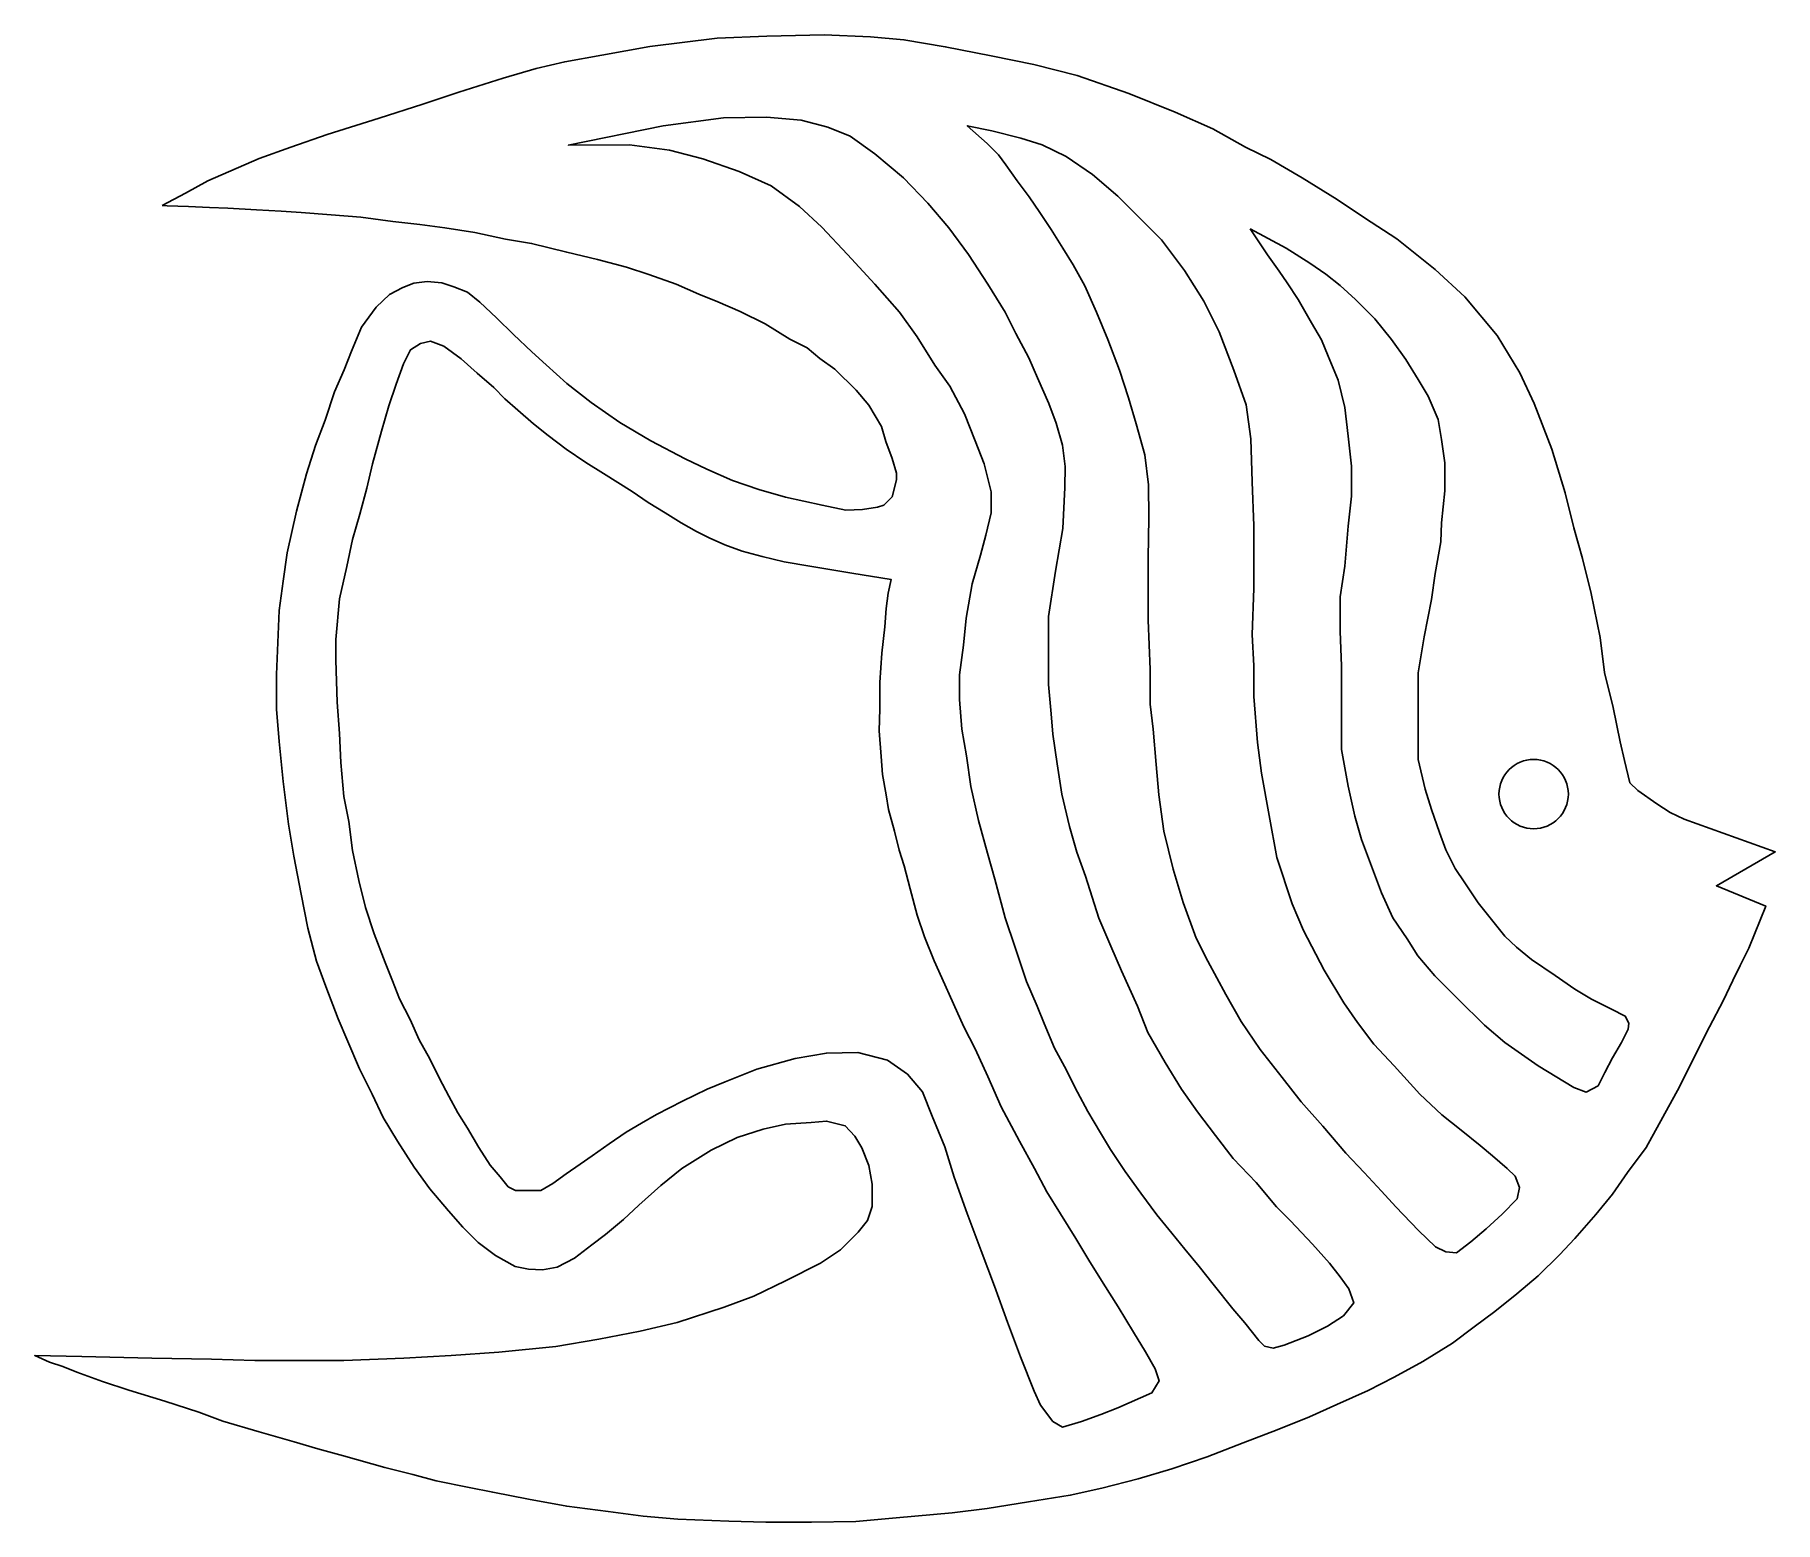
# Model space of a CAD drawing. Extents: x 0.01 to 7.84, y 0 to 6.69.
import ezdxf

# ---------------------------------------------------------------- set-up
doc = ezdxf.new("R2010")
doc.units = 0
doc.header["$LTSCALE"] = 0.000394
doc.layers.add('1', color=7, linetype='CONTINUOUS')
doc.layers.add('2', color=7, linetype='CONTINUOUS')

msp = doc.modelspace()

# ---------------------------------------------------------------- linework, layer by layer
at = {"layer": '1', "color": 1, "linetype": 'BYBLOCK'}
for points in [[(2.8408, 6.2851), (3.1118, 6.3207), (3.3062, 6.3235), (3.4623, 6.3098), (3.5812, 6.2792), (3.6818, 6.2382), (3.7939, 6.1587), (3.922, 6.0498), (4.0317, 5.9368), (4.1268, 5.8258), (4.2147, 5.7054), (4.3011, 5.5722), (4.3804, 5.4454), (4.428, 5.3503), (4.4858, 5.2405), (4.5251, 5.1496), (4.5767, 5.0342), (4.6086, 4.9458), (4.6381, 4.8476), (4.6503, 4.7518), (4.6479, 4.656), (4.6389, 4.4721), (4.607, 4.2805), (4.575, 4.0761), (4.575, 3.9037), (4.575, 3.7696), (4.5865, 3.6382), (4.5942, 3.5461), (4.6133, 3.412), (4.6343, 3.2765), (4.6689, 3.1313), (4.7024, 3.0156), (4.7411, 2.9076), (4.8019, 2.7175), (4.856, 2.5919), (4.9035, 2.481), (4.9755, 2.3222), (5.0219, 2.2037), (5.1001, 2.0682), (5.1731, 1.9483), (5.2448, 1.8454), (5.3269, 1.7392), (5.4062, 1.6368), (5.5087, 1.5278), (5.601, 1.4189), (5.6645, 1.3554), (5.7631, 1.2502), (5.8388, 1.1652), (5.8874, 1.1036), (5.9262, 1.0499), (5.9485, 0.9857), (5.9022, 0.9274), (5.8306, 0.8811), (5.7432, 0.8382), (5.6358, 0.7952), (5.5852, 0.783), (5.5468, 0.7906), (5.5218, 0.8165), (5.4584, 0.8957), (5.4042, 0.9594), (5.3157, 1.0701), (5.2523, 1.1494), (5.1889, 1.2286), (5.1297, 1.3004), (5.0626, 1.3824), (4.991, 1.4797), (4.9194, 1.5774), (4.8544, 1.6765), (4.8084, 1.7518), (4.7519, 1.8483), (4.7057, 1.9342), (4.6462, 2.0499), (4.6023, 2.1322), (4.5548, 2.2432), (4.5231, 2.3224), (4.4755, 2.4334), (4.4245, 2.586), (4.3804, 2.7188), (4.3328, 2.8931), (4.2997, 3.0099), (4.26, 3.1574), (4.226, 3.3105), (4.206, 3.448), (4.1849, 3.5692), (4.1743, 3.7016), (4.1743, 3.8126), (4.1917, 3.9467), (4.2045, 4.0689), (4.2317, 4.2236), (4.2694, 4.3516), (4.293, 4.4414), (4.317, 4.5418), (4.317, 4.6369), (4.2853, 4.7637), (4.2451, 4.8672), (4.1975, 4.9889), (4.1305, 5.1134), (4.0634, 5.2076), (3.9841, 5.3344), (3.9048, 5.4454), (3.7939, 5.5722), (3.6706, 5.7057), (3.5552, 5.8286), (3.4546, 5.9217), (3.3265, 6.015), (3.1835, 6.0794), (3.0189, 6.1366), (2.8687, 6.1747), (2.6899, 6.1986), (2.4137, 6.1975)], [(4.3193, 6.2617), (4.4503, 6.2296), (4.5466, 6.1994), (4.6549, 6.1463), (4.773, 6.0648), (4.8869, 5.9678), (4.9975, 5.8576), (5.0839, 5.7712), (5.1875, 5.633), (5.2739, 5.4949), (5.343, 5.3567), (5.4092, 5.1843), (5.4639, 5.0285), (5.4848, 4.875), (5.4917, 4.6826), (5.4986, 4.4833), (5.4986, 4.2015), (5.4917, 3.9953), (5.4989, 3.854), (5.4984, 3.7158), (5.5157, 3.5086), (5.533, 3.3704), (5.5675, 3.1804), (5.6021, 2.9904), (5.6711, 2.7831), (5.723, 2.6622), (5.815, 2.4831), (5.904, 2.337), (5.9648, 2.2477), (6.0389, 2.1501), (6.1308, 2.0525), (6.2456, 1.9262), (6.3448, 1.8332), (6.4311, 1.7641), (6.5175, 1.695), (6.5728, 1.6478), (6.6384, 1.5914), (6.6741, 1.5562), (6.6937, 1.5051), (6.6833, 1.4549), (6.6164, 1.3859), (6.5437, 1.3197), (6.4749, 1.2614), (6.4107, 1.2116), (6.3622, 1.2155), (6.3164, 1.2391), (6.2399, 1.3119), (6.1375, 1.4186), (6.0727, 1.4893), (5.9956, 1.5737), (5.913, 1.6604), (5.8093, 1.7814), (5.7117, 1.8918), (5.6256, 2.0009), (5.528, 2.1272), (5.4418, 2.2535), (5.3729, 2.3741), (5.2912, 2.5241), (5.2393, 2.6277), (5.1803, 2.7888), (5.1357, 2.9386), (5.0935, 3.1094), (5.0711, 3.2727), (5.059, 3.41), (5.0452, 3.5688), (5.0321, 3.6813), (5.0321, 3.8367), (5.0226, 4.0598), (5.0226, 4.2011), (5.0226, 4.3384), (5.0267, 4.52), (5.0244, 4.6688), (5.0085, 4.8037), (4.9694, 4.9437), (4.935, 5.0606), (4.8939, 5.184), (4.8421, 5.3221), (4.7907, 5.4455), (4.7384, 5.564), (4.6852, 5.6589), (4.6395, 5.7341), (4.5867, 5.818), (4.5362, 5.8938), (4.4882, 5.9645), (4.4333, 6.0365), (4.3821, 6.1084), (4.3493, 6.1538), (4.2991, 6.2056), (4.2088, 6.285)], [(4.8868, 0.5138), (4.8097, 0.483), (4.7239, 0.4521), (4.6385, 0.4267), (4.5947, 0.4526), (4.5389, 0.5251), (4.5109, 0.5893), (4.4495, 0.7429), (4.3909, 0.8992), (4.3323, 1.0611), (4.272, 1.2197), (4.2088, 1.3884), (4.1508, 1.5518), (4.1086, 1.6889), (4.0506, 1.8259), (4.0084, 1.9366), (3.9399, 2.0157), (3.8503, 2.079), (3.7174, 2.1125), (3.5757, 2.1109), (3.4341, 2.0864), (3.2616, 2.0376), (3.12, 1.9806), (3.0386, 1.9481), (2.928, 1.8943), (2.8107, 1.8341), (2.7427, 1.7952), (2.6737, 1.7542), (2.5983, 1.7025), (2.5207, 1.6486), (2.4668, 1.6098), (2.4043, 1.5667), (2.344, 1.5236), (2.2898, 1.4923), (2.2409, 1.4923), (2.1758, 1.4923), (2.1433, 1.5086), (2.1069, 1.5538), (2.0619, 1.6062), (2.0109, 1.6855), (1.9596, 1.7719), (1.9175, 1.8421), (1.877, 1.9165), (1.834, 1.9969), (1.7908, 2.0853), (1.7432, 2.1709), (1.703, 2.2613), (1.6549, 2.355), (1.6224, 2.4364), (1.5898, 2.5178), (1.541, 2.648), (1.501, 2.7653), (1.4712, 2.8875), (1.4433, 3.0224), (1.427, 3.1526), (1.4045, 3.2663), (1.3902, 3.419), (1.3848, 3.5489), (1.3739, 3.6895), (1.3685, 3.8789), (1.3674, 3.972), (1.3848, 4.1549), (1.4172, 4.301), (1.4433, 4.4223), (1.4759, 4.5363), (1.5071, 4.6537), (1.5334, 4.7627), (1.5735, 4.9107), (1.6061, 5.0246), (1.6387, 5.1223), (1.6726, 5.2139), (1.7043, 5.2763), (1.749, 5.305), (1.7937, 5.3146), (1.8544, 5.2922), (1.9317, 5.2362), (2.0044, 5.171), (2.0782, 5.106), (2.1289, 5.0561), (2.1863, 5.005), (2.2572, 4.9432), (2.323, 4.8905), (2.4037, 4.8293), (2.4931, 4.7692), (2.5717, 4.719), (2.6372, 4.6794), (2.7012, 4.6389), (2.7731, 4.5895), (2.8492, 4.5422), (2.9224, 4.4977), (2.9903, 4.4585), (3.0478, 4.4298), (3.1184, 4.3984), (3.1968, 4.3697), (3.2857, 4.3461), (3.385, 4.3226), (3.5011, 4.3019), (3.5819, 4.2884), (3.6898, 4.2704), (3.8667, 4.2426), (3.8539, 4.1815), (3.8438, 4.1112), (3.8384, 4.0301), (3.8249, 3.9113), (3.8153, 3.7794), (3.8153, 3.6604), (3.8121, 3.5607), (3.8222, 3.4456), (3.8276, 3.3645), (3.8438, 3.2725), (3.8547, 3.2075), (3.8817, 3.1101), (3.9034, 3.0235), (3.925, 2.9532), (3.9521, 2.8504), (3.9845, 2.7313), (4.017, 2.6339), (4.0603, 2.5257), (4.0946, 2.4492), (4.1475, 2.3318), (4.1944, 2.2291), (4.2443, 2.1293), (4.3015, 2.0054), (4.3625, 1.8682), (4.4438, 1.7146), (4.5118, 1.591), (4.5674, 1.4859), (4.6292, 1.387), (4.6972, 1.2758), (4.7566, 1.1783), (4.8208, 1.075), (4.8878, 0.969), (4.9576, 0.8545), (5.0106, 0.7652), (5.0553, 0.6898), (5.0724, 0.6353), (5.0401, 0.5812)]]:
    msp.add_lwpolyline(points, close=True, dxfattribs=at)
msp.add_lwpolyline([(5.483, 5.8202), (5.645, 5.7339), (5.7512, 5.6671), (5.8227, 5.617), (5.8878, 5.5652), (5.956, 5.5032), (6.0428, 5.4164), (6.1177, 5.3223), (6.1829, 5.2328), (6.2377, 5.1423), (6.2827, 5.0673), (6.3277, 4.9623), (6.3427, 4.8723), (6.3577, 4.7673), (6.3589, 4.6416), (6.3427, 4.4974), (6.3403, 4.4123), (6.3155, 4.2698), (6.2977, 4.1524), (6.2659, 3.9846), (6.2377, 3.8225), (6.2377, 3.6725), (6.2377, 3.5675), (6.2377, 3.4325), (6.2705, 3.2985), (6.2977, 3.2075), (6.3344, 3.1035), (6.363, 3.0261), (6.405, 2.9421), (6.4477, 2.8776), (6.5077, 2.7876), (6.5677, 2.7126), (6.6277, 2.6376), (6.681, 2.5867), (6.7477, 2.5326), (6.8553, 2.4593), (6.9426, 2.3977), (7.0176, 2.3527), (7.1076, 2.3077), (7.1701, 2.2771), (7.1856, 2.2448), (7.1826, 2.2177), (7.1526, 2.1577), (7.1128, 2.0898), (7.0776, 2.0227), (7.0476, 1.9627), (6.9949, 1.935), (6.9383, 1.9559), (6.7777, 2.0527), (6.6277, 2.1577), (6.5372, 2.2356), (6.4177, 2.3527), (6.3127, 2.4576), (6.2361, 2.5477), (6.1884, 2.6247), (6.1238, 2.7196), (6.0727, 2.8326), (6.0278, 2.9526), (5.9828, 3.0726), (5.9528, 3.1776), (5.9228, 3.3125), (5.8928, 3.4775), (5.8928, 3.5825), (5.8928, 3.7175), (5.8928, 3.8525), (5.8878, 4.0094), (5.8878, 4.1644), (5.9078, 4.3024), (5.9228, 4.4824), (5.9378, 4.6174), (5.9378, 4.7523), (5.9228, 4.8873), (5.9089, 5.0163), (5.8779, 5.14), (5.8328, 5.2473), (5.8028, 5.3212), (5.7578, 5.3972), (5.6978, 5.5022), (5.6481, 5.5776), (5.6127, 5.6306), (5.5608, 5.7032), (5.483, 5.8202)], dxfattribs=at)
msp.add_circle((6.758, 3.2764), 0.1561, dxfattribs=at)
at = {"layer": '2', "color": 2, "linetype": 'BYBLOCK'}
msp.add_lwpolyline([(0.5866, 5.9262), (0.6915, 5.9818), (0.792, 6.0372), (1.0224, 6.1375), (1.1653, 6.1887), (1.3289, 6.2453), (1.563, 6.3196), (1.7599, 6.3828), (1.9217, 6.4361), (2.1203, 6.4985), (2.2687, 6.5434), (2.3978, 6.5729), (2.5643, 6.6025), (2.781, 6.6419), (3.0836, 6.6787), (3.3077, 6.6877), (3.5654, 6.6944), (3.7738, 6.6854), (3.9239, 6.672), (4.1099, 6.6406), (4.3161, 6.6003), (4.5088, 6.56), (4.7035, 6.5108), (4.9361, 6.4308), (5.1455, 6.3463), (5.3141, 6.2709), (5.4607, 6.1887), (5.5758, 6.1328), (5.7169, 6.0508), (5.8745, 5.9523), (5.9974, 5.8711), (6.1428, 5.7766), (6.3145, 5.6381), (6.4481, 5.5149), (6.5935, 5.3404), (6.6953, 5.1732), (6.7607, 5.0351), (6.84, 4.8291), (6.8991, 4.6321), (6.9385, 4.4745), (6.9779, 4.3365), (7.0173, 4.1789), (7.0567, 3.9819), (7.0764, 3.8242), (7.1158, 3.6666), (7.1472, 3.5123), (7.1663, 3.428), (7.1907, 3.3274), (7.2261, 3.292), (7.3129, 3.2331), (7.372, 3.1937), (7.4355, 3.1642), (7.8449, 3.0164), (7.5806, 2.864), (7.8025, 2.7722), (7.7267, 2.5829), (7.6873, 2.5041), (7.6536, 2.4376), (7.6103, 2.3453), (7.5493, 2.2282), (7.4978, 2.1288), (7.4145, 1.958), (7.3391, 1.8221), (7.2636, 1.6863), (7.1805, 1.573), (7.1126, 1.4749), (7.0371, 1.3843), (6.9439, 1.2752), (6.8736, 1.2018), (6.7788, 1.1073), (6.6824, 1.0263), (6.5838, 0.9475), (6.4899, 0.8786), (6.3921, 0.8053), (6.2594, 0.7224), (6.1307, 0.6519), (6.0139, 0.5922), (5.8721, 0.529), (5.7486, 0.4733), (5.6035, 0.4145), (5.4515, 0.3558), (5.2892, 0.2936), (5.1303, 0.2384), (4.9783, 0.1934), (4.8143, 0.1514), (4.6726, 0.1199), (4.4842, 0.0899), (4.2982, 0.0608), (4.1406, 0.0411), (3.8895, 0.0179), (3.7071, 0.0017), (3.5081, -0.0012), (3.3032, -0.0012), (3.1363, 0.0036), (2.9075, 0.0131), (2.7514, 0.0263), (2.5929, 0.0465), (2.4066, 0.0707), (2.2344, 0.1028), (2.0742, 0.1339), (1.9671, 0.1556), (1.8188, 0.1853), (1.7138, 0.214), (1.5889, 0.2446), (1.4017, 0.2973), (1.2867, 0.3297), (1.1799, 0.3608), (1.0224, 0.4056), (0.8596, 0.4543), (0.7515, 0.4943), (0.5988, 0.5436), (0.4362, 0.5928), (0.318, 0.6322), (0.2022, 0.6747), (0.1388, 0.699), (0.0799, 0.7192), (0.0131, 0.7489), (0.2245, 0.7451), (0.5396, 0.7377), (0.8081, 0.7326), (1.0031, 0.7266), (1.1848, 0.7266), (1.4035, 0.7266), (1.6742, 0.7377), (1.8864, 0.7492), (2.1006, 0.7637), (2.3574, 0.7905), (2.5515, 0.8235), (2.7367, 0.8588), (2.9042, 0.8982), (3.116, 0.9672), (3.249, 1.0164), (3.3918, 1.0854), (3.5495, 1.1642), (3.6394, 1.2249), (3.7185, 1.304), (3.7607, 1.3567), (3.7817, 1.42), (3.7817, 1.5202), (3.7659, 1.6045), (3.7343, 1.6836), (3.7027, 1.7363), (3.6605, 1.7837), (3.5761, 1.8048), (3.5062, 1.7988), (3.3913, 1.7913), (3.2914, 1.7688), (3.174, 1.7313), (3.0566, 1.6739), (2.9242, 1.5915), (2.8303, 1.514), (2.7317, 1.4253), (2.6628, 1.3613), (2.582, 1.2942), (2.5196, 1.2468), (2.442, 1.1874), (2.3644, 1.1466), (2.2971, 1.1345), (2.2341, 1.1382), (2.1747, 1.1493), (2.0864, 1.1987), (2.0076, 1.2578), (1.9387, 1.3268), (1.8746, 1.4007), (1.7909, 1.4992), (1.7209, 1.5972), (1.6455, 1.7144), (1.5813, 1.8203), (1.5308, 1.9251), (1.4747, 2.0404), (1.4216, 2.162), (1.378, 2.2649), (1.3224, 2.4109), (1.2807, 2.5242), (1.242, 2.6732), (1.2122, 2.8252), (1.1789, 2.9968), (1.1548, 3.1411), (1.1307, 3.3335), (1.1127, 3.5139), (1.1007, 3.6582), (1.1007, 3.8146), (1.1067, 3.9589), (1.1127, 4.1032), (1.1307, 4.2355), (1.1491, 4.3632), (1.1904, 4.5501), (1.2361, 4.7178), (1.2768, 4.846), (1.3194, 4.9596), (1.3624, 5.0866), (1.4046, 5.1868), (1.438, 5.271), (1.4827, 5.3784), (1.5493, 5.4686), (1.6091, 5.5251), (1.6686, 5.5571), (1.719, 5.5765), (1.7791, 5.5843), (1.8449, 5.5785), (1.8985, 5.5601), (1.9597, 5.5352), (2.0151, 5.4906), (2.0914, 5.4203), (2.1669, 5.3449), (2.25, 5.2666), (2.3136, 5.2082), (2.4066, 5.1247), (2.5167, 5.039), (2.6454, 4.9489), (2.7856, 4.8664), (2.9395, 4.7853), (3.0375, 4.7395), (3.1526, 4.6878), (3.2718, 4.6472), (3.3918, 4.6124), (3.5558, 4.5769), (3.6623, 4.5549), (3.7377, 4.5578), (3.8047, 4.5674), (3.8334, 4.5769), (3.8717, 4.6152), (3.8909, 4.6918), (3.8909, 4.7206), (3.8717, 4.7876), (3.843, 4.8642), (3.8239, 4.9312), (3.7664, 5.027), (3.709, 5.094), (3.6132, 5.1898), (3.5462, 5.2376), (3.4887, 5.2855), (3.411, 5.3249), (3.3002, 5.3926), (3.1866, 5.4494), (3.0872, 5.492), (3.002, 5.5275), (2.8996, 5.5714), (2.7767, 5.6161), (2.6754, 5.6482), (2.5458, 5.6832), (2.4066, 5.7158), (2.249, 5.7552), (2.1308, 5.7749), (1.9939, 5.8044), (1.859, 5.8257), (1.7454, 5.8399), (1.6247, 5.8541), (1.4805, 5.8734), (1.3461, 5.8834), (1.2119, 5.8941), (1.1215, 5.9005), (1.0112, 5.9072), (0.8819, 5.9134), (0.7994, 5.9164), (0.7043, 5.9219), (0.6084, 5.9248)], close=True, dxfattribs=at)

doc.saveas('drawing.dxf')
